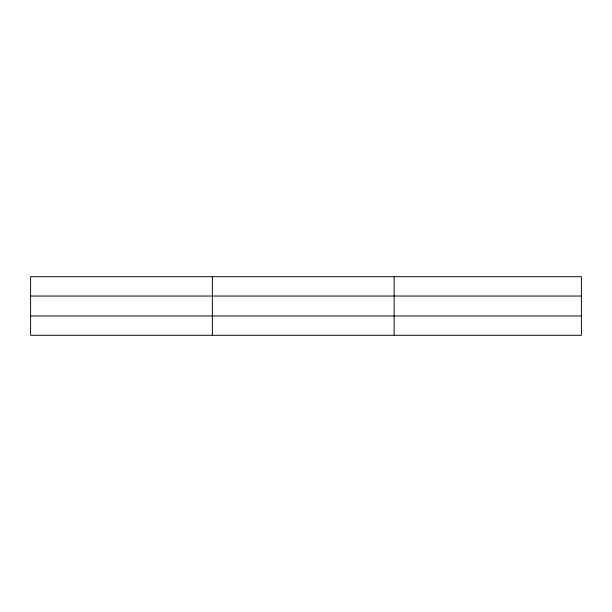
<?xml version="1.0" encoding="UTF-8"?>
<svg xmlns="http://www.w3.org/2000/svg" width="612" height="612" viewBox="0 0 612 612"><rect width="100%" height="100%" fill="white"/><g stroke="black" fill="none" stroke-linecap="round" stroke-linejoin="round"><path stroke-width="0.92" d="M212.364 335.3L212.364 276.7M394.128 335.3L394.128 276.7M581.4 315.96L581.4 335.3L30.6 335.3L30.6 276.7L581.4 276.7L581.4 315.96L30.6 315.96M30.6 296.04L581.4 296.04"/></g></svg>
